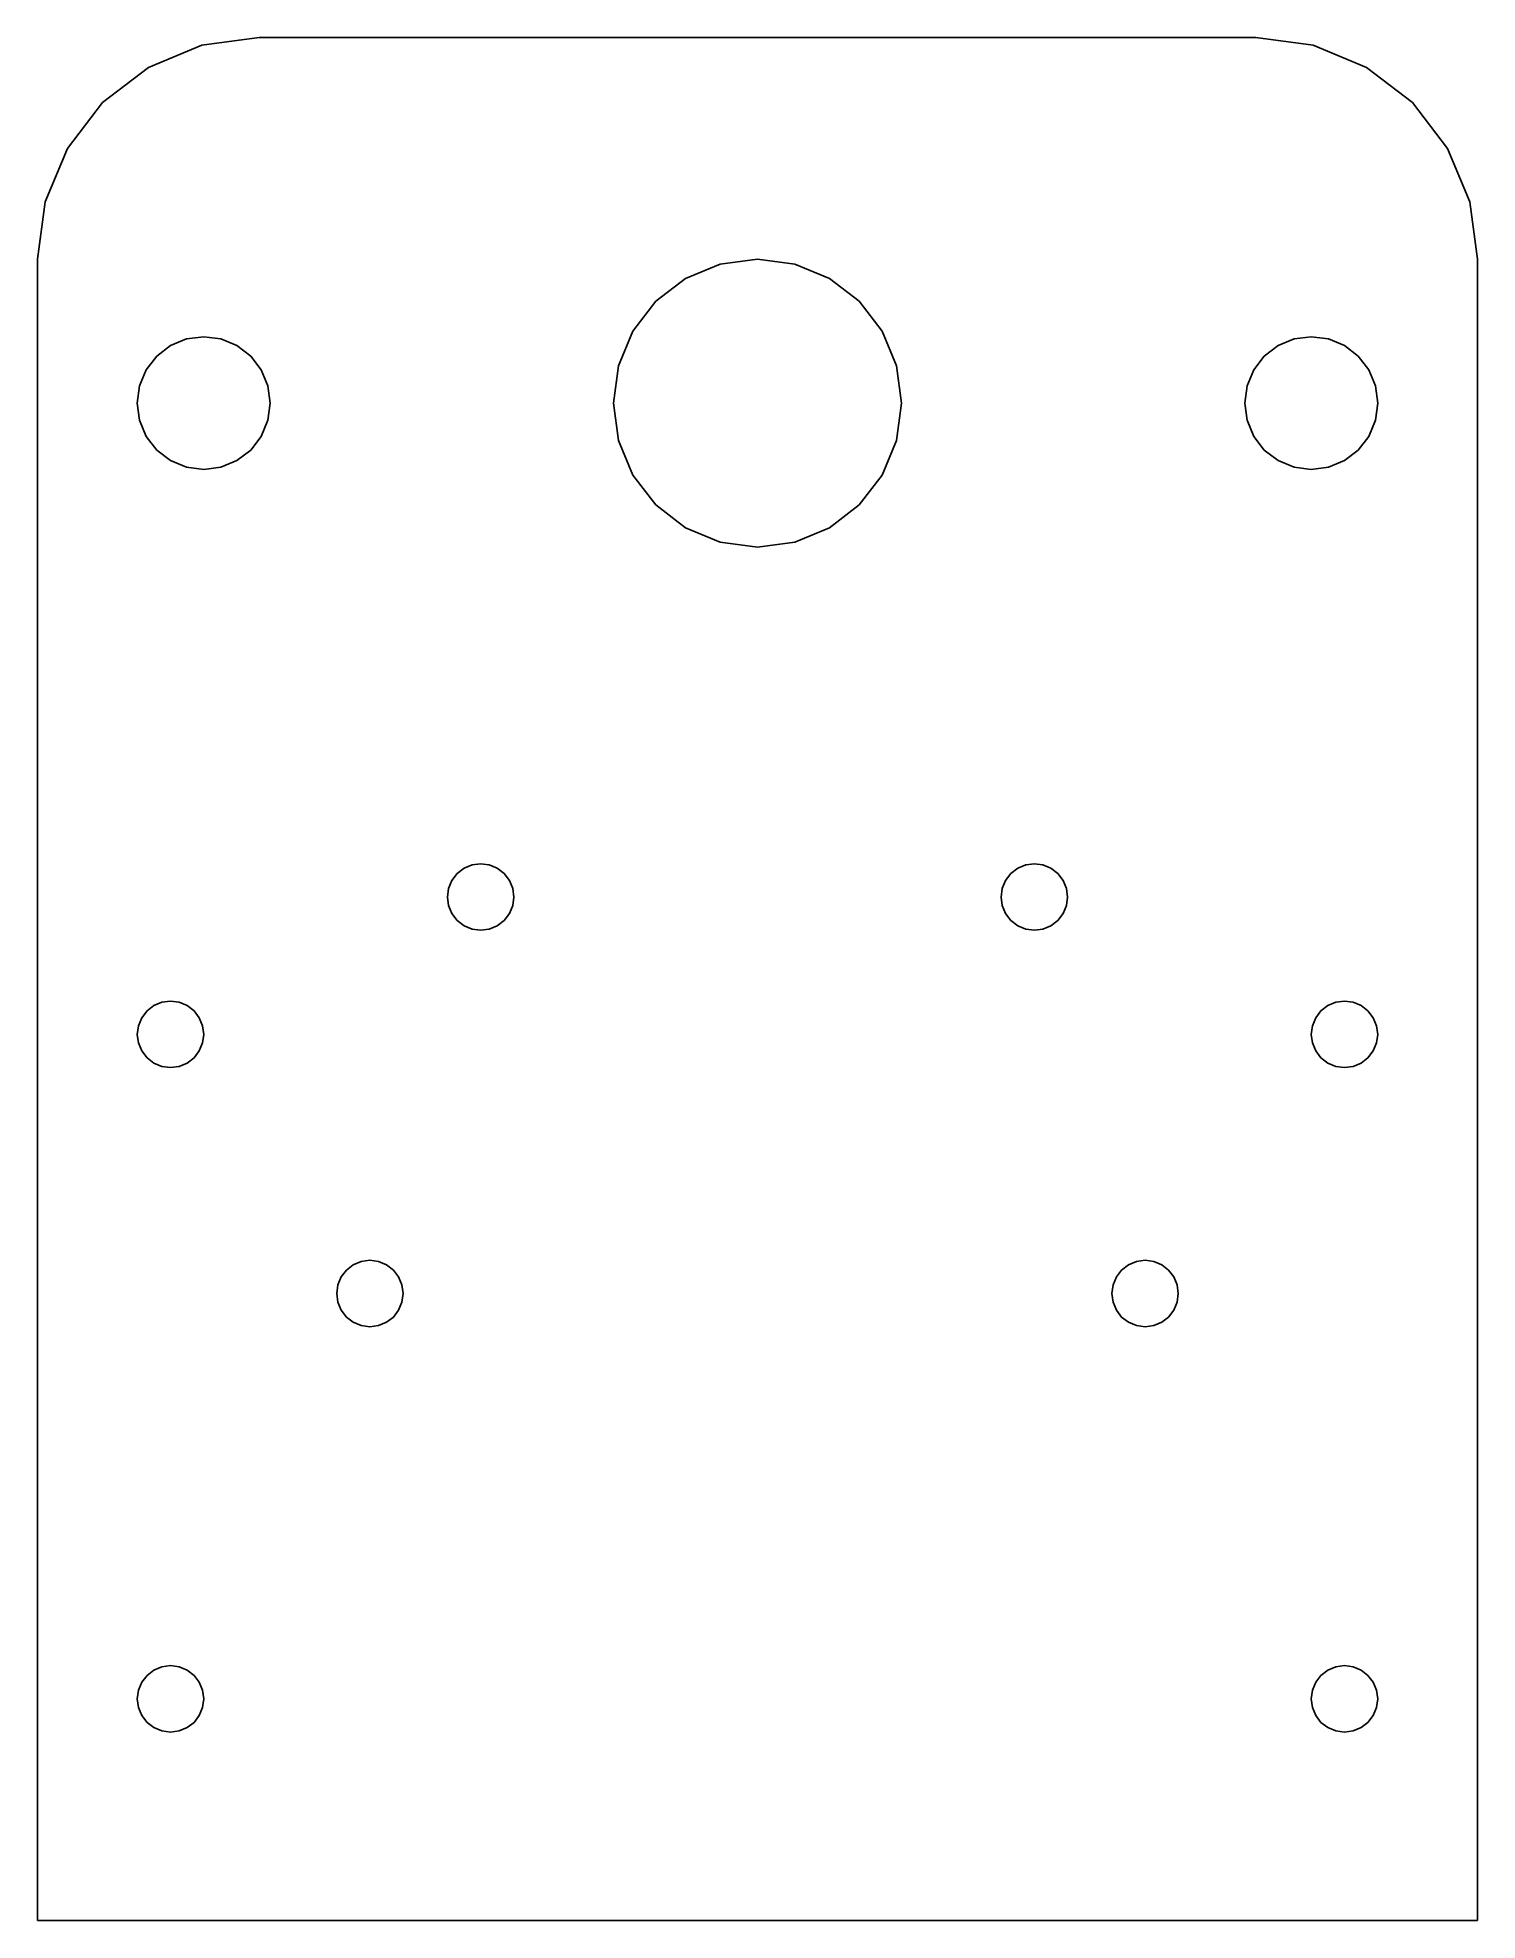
# Model space of a CAD drawing. Extents: x -32.5 to 32.5, y -42.5 to 42.5.
import ezdxf

# ---------------------------------------------------------------- set-up
doc = ezdxf.new("R2010")
doc.units = 0
doc.layers.get('0').update_dxf_attribs({"linetype": 'CONTINUOUS'})

msp = doc.modelspace()

# ---------------------------------------------------------------- linework, layer by layer
for p, q in [((-27.5, 41.16), (-25.088, 42.159)), ((-25.088, 42.159), (-22.5, 42.5)), ((-22.5, 42.5), (22.5, 42.5)), ((25.088, 42.159), (22.5, 42.5)), ((27.5, 41.16), (25.088, 42.159)), ((-29.571, 39.571), (-27.5, 41.16)), ((29.571, 39.571), (27.5, 41.16)), ((-31.16, 37.5), (-29.571, 39.571)), ((31.16, 37.5), (29.571, 39.571)), ((-32.159, 35.088), (-31.16, 37.5)), ((32.159, 35.088), (31.16, 37.5)), ((-32.5, 32.5), (-32.159, 35.088)), ((32.5, 32.5), (32.159, 35.088)), ((-32.5, -42.5), (-32.5, 32.5)), ((-1.682, 32.279), (0, 32.5)), ((0, 32.5), (1.682, 32.279)), ((32.5, 32.5), (32.5, -42.5)), ((-4.596, 30.596), (-3.25, 31.629)), ((-3.25, 31.629), (-1.682, 32.279)), ((1.682, 32.279), (3.25, 31.629)), ((3.25, 31.629), (4.596, 30.596)), ((-5.629, 29.25), (-4.596, 30.596)), ((4.596, 30.596), (5.629, 29.25)), ((-25.776, 28.898), (-25, 29)), ((-25, 29), (-24.224, 28.898)), ((-6.279, 27.682), (-5.629, 29.25)), ((5.629, 29.25), (6.279, 27.682)), ((25, 29), (24.224, 28.898)), ((25.776, 28.898), (25, 29)), ((-27.598, 27.5), (-27.121, 28.121)), ((-27.121, 28.121), (-26.5, 28.598)), ((-26.5, 28.598), (-25.776, 28.898)), ((-24.224, 28.898), (-23.5, 28.598)), ((-23.5, 28.598), (-22.879, 28.121)), ((-22.879, 28.121), (-22.402, 27.5)), ((22.879, 28.121), (22.402, 27.5)), ((23.5, 28.598), (22.879, 28.121)), ((24.224, 28.898), (23.5, 28.598)), ((26.5, 28.598), (25.776, 28.898)), ((27.121, 28.121), (26.5, 28.598)), ((27.598, 27.5), (27.121, 28.121)), ((-27.898, 26.776), (-27.598, 27.5)), ((-22.402, 27.5), (-22.102, 26.776)), ((-6.5, 26), (-6.279, 27.682)), ((6.279, 27.682), (6.5, 26)), ((22.402, 27.5), (22.102, 26.776)), ((27.898, 26.776), (27.598, 27.5)), ((-28, 26), (-27.898, 26.776)), ((-22.102, 26.776), (-22, 26)), ((22.102, 26.776), (22, 26)), ((28, 26), (27.898, 26.776)), ((-27.898, 25.224), (-28, 26)), ((-22, 26), (-22.102, 25.224)), ((-6.279, 24.318), (-6.5, 26)), ((6.5, 26), (6.279, 24.318)), ((22, 26), (22.102, 25.224)), ((27.898, 25.224), (28, 26)), ((-27.598, 24.5), (-27.898, 25.224)), ((-22.102, 25.224), (-22.402, 24.5)), ((22.102, 25.224), (22.402, 24.5)), ((27.598, 24.5), (27.898, 25.224)), ((-27.121, 23.879), (-27.598, 24.5)), ((-26.5, 23.402), (-27.121, 23.879)), ((-22.879, 23.879), (-23.5, 23.402)), ((-22.402, 24.5), (-22.879, 23.879)), ((-5.629, 22.75), (-6.279, 24.318)), ((6.279, 24.318), (5.629, 22.75)), ((22.402, 24.5), (22.879, 23.879)), ((22.879, 23.879), (23.5, 23.402)), ((26.5, 23.402), (27.121, 23.879)), ((27.121, 23.879), (27.598, 24.5)), ((-25.776, 23.102), (-26.5, 23.402)), ((-25, 23), (-25.776, 23.102)), ((-24.224, 23.102), (-25, 23)), ((-23.5, 23.402), (-24.224, 23.102)), ((23.5, 23.402), (24.224, 23.102)), ((24.224, 23.102), (25, 23)), ((25, 23), (25.776, 23.102)), ((25.776, 23.102), (26.5, 23.402)), ((-4.596, 21.404), (-5.629, 22.75)), ((5.629, 22.75), (4.596, 21.404)), ((-3.25, 20.371), (-4.596, 21.404)), ((4.596, 21.404), (3.25, 20.371)), ((-1.682, 19.721), (-3.25, 20.371)), ((0, 19.5), (-1.682, 19.721)), ((1.682, 19.721), (0, 19.5)), ((3.25, 20.371), (1.682, 19.721)), ((-12.888, 5.149), (-13.25, 4.999)), ((-12.5, 5.2), (-12.888, 5.149)), ((-12.112, 5.149), (-12.5, 5.2)), ((-11.75, 4.999), (-12.112, 5.149)), ((12.112, 5.149), (11.75, 4.999)), ((12.5, 5.2), (12.112, 5.149)), ((12.888, 5.149), (12.5, 5.2)), ((13.25, 4.999), (12.888, 5.149)), ((-13.799, 4.45), (-13.949, 4.088)), ((-13.561, 4.761), (-13.799, 4.45)), ((-13.25, 4.999), (-13.561, 4.761)), ((-11.439, 4.761), (-11.75, 4.999)), ((-11.201, 4.45), (-11.439, 4.761)), ((-11.051, 4.088), (-11.201, 4.45)), ((11.201, 4.45), (11.051, 4.088)), ((11.439, 4.761), (11.201, 4.45)), ((11.75, 4.999), (11.439, 4.761)), ((13.561, 4.761), (13.25, 4.999)), ((13.799, 4.45), (13.561, 4.761)), ((13.949, 4.088), (13.799, 4.45)), ((-13.949, 4.088), (-14, 3.7)), ((-14, 3.7), (-13.949, 3.312)), ((-11, 3.7), (-11.051, 4.088)), ((-11.051, 3.312), (-11, 3.7)), ((11.051, 4.088), (11, 3.7)), ((11, 3.7), (11.051, 3.312)), ((14, 3.7), (13.949, 4.088)), ((13.949, 3.312), (14, 3.7)), ((-13.949, 3.312), (-13.799, 2.95)), ((-13.799, 2.95), (-13.561, 2.639)), ((-13.561, 2.639), (-13.25, 2.401)), ((-11.75, 2.401), (-11.439, 2.639)), ((-11.439, 2.639), (-11.201, 2.95)), ((-11.201, 2.95), (-11.051, 3.312)), ((11.051, 3.312), (11.201, 2.95)), ((11.201, 2.95), (11.439, 2.639)), ((11.439, 2.639), (11.75, 2.401)), ((13.25, 2.401), (13.561, 2.639)), ((13.561, 2.639), (13.799, 2.95)), ((13.799, 2.95), (13.949, 3.312)), ((-13.25, 2.401), (-12.888, 2.251)), ((-12.888, 2.251), (-12.5, 2.2)), ((-12.5, 2.2), (-12.112, 2.251)), ((-12.112, 2.251), (-11.75, 2.401)), ((11.75, 2.401), (12.112, 2.251)), ((12.112, 2.251), (12.5, 2.2)), ((12.5, 2.2), (12.888, 2.251)), ((12.888, 2.251), (13.25, 2.401)), ((-27.799, -1.75), (-27.561, -1.439)), ((-27.561, -1.439), (-27.25, -1.201)), ((-27.25, -1.201), (-26.888, -1.051)), ((-26.888, -1.051), (-26.5, -1)), ((-26.5, -1), (-26.112, -1.051)), ((-26.112, -1.051), (-25.75, -1.201)), ((-25.75, -1.201), (-25.439, -1.439)), ((-25.439, -1.439), (-25.201, -1.75)), ((25.201, -1.75), (25.439, -1.439)), ((25.439, -1.439), (25.75, -1.201)), ((25.75, -1.201), (26.112, -1.051)), ((26.112, -1.051), (26.5, -1)), ((26.5, -1), (26.888, -1.051)), ((26.888, -1.051), (27.25, -1.201)), ((27.25, -1.201), (27.561, -1.439)), ((27.561, -1.439), (27.799, -1.75)), ((-28, -2.5), (-27.949, -2.112)), ((-27.949, -2.888), (-28, -2.5)), ((-27.949, -2.112), (-27.799, -1.75)), ((-25.201, -1.75), (-25.051, -2.112)), ((-25.051, -2.112), (-25, -2.5)), ((-25, -2.5), (-25.051, -2.888)), ((25, -2.5), (25.051, -2.112)), ((25.051, -2.888), (25, -2.5)), ((25.051, -2.112), (25.201, -1.75)), ((27.799, -1.75), (27.949, -2.112)), ((27.949, -2.112), (28, -2.5)), ((28, -2.5), (27.949, -2.888)), ((-27.799, -3.25), (-27.949, -2.888)), ((-27.561, -3.561), (-27.799, -3.25)), ((-25.201, -3.25), (-25.439, -3.561)), ((-25.051, -2.888), (-25.201, -3.25)), ((25.201, -3.25), (25.051, -2.888)), ((25.439, -3.561), (25.201, -3.25)), ((27.799, -3.25), (27.561, -3.561)), ((27.949, -2.888), (27.799, -3.25)), ((-27.25, -3.799), (-27.561, -3.561)), ((-26.888, -3.949), (-27.25, -3.799)), ((-26.5, -4), (-26.888, -3.949)), ((-26.112, -3.949), (-26.5, -4)), ((-25.75, -3.799), (-26.112, -3.949)), ((-25.439, -3.561), (-25.75, -3.799)), ((25.75, -3.799), (25.439, -3.561)), ((26.112, -3.949), (25.75, -3.799)), ((26.5, -4), (26.112, -3.949)), ((26.888, -3.949), (26.5, -4)), ((27.25, -3.799), (26.888, -3.949)), ((27.561, -3.561), (27.25, -3.799)), ((-17.888, -12.751), (-17.5, -12.7)), ((-17.5, -12.7), (-17.112, -12.751)), ((17.5, -12.7), (17.112, -12.751)), ((17.888, -12.751), (17.5, -12.7)), ((-18.949, -13.812), (-18.799, -13.45)), ((-18.799, -13.45), (-18.561, -13.139)), ((-18.561, -13.139), (-18.25, -12.901)), ((-18.25, -12.901), (-17.888, -12.751)), ((-17.112, -12.751), (-16.75, -12.901)), ((-16.75, -12.901), (-16.439, -13.139)), ((-16.439, -13.139), (-16.201, -13.45)), ((-16.201, -13.45), (-16.051, -13.812)), ((16.201, -13.45), (16.051, -13.812)), ((16.439, -13.139), (16.201, -13.45)), ((16.75, -12.901), (16.439, -13.139)), ((17.112, -12.751), (16.75, -12.901)), ((18.25, -12.901), (17.888, -12.751)), ((18.561, -13.139), (18.25, -12.901)), ((18.799, -13.45), (18.561, -13.139)), ((18.949, -13.812), (18.799, -13.45)), ((-19, -14.2), (-18.949, -13.812)), ((-18.949, -14.588), (-19, -14.2)), ((-16.051, -13.812), (-16, -14.2)), ((-16, -14.2), (-16.051, -14.588)), ((16.051, -13.812), (16, -14.2)), ((16, -14.2), (16.051, -14.588)), ((19, -14.2), (18.949, -13.812)), ((18.949, -14.588), (19, -14.2)), ((-18.799, -14.95), (-18.949, -14.588)), ((-18.561, -15.261), (-18.799, -14.95)), ((-18.25, -15.499), (-18.561, -15.261)), ((-16.439, -15.261), (-16.75, -15.499)), ((-16.201, -14.95), (-16.439, -15.261)), ((-16.051, -14.588), (-16.201, -14.95)), ((16.051, -14.588), (16.201, -14.95)), ((16.201, -14.95), (16.439, -15.261)), ((16.439, -15.261), (16.75, -15.499)), ((18.25, -15.499), (18.561, -15.261)), ((18.561, -15.261), (18.799, -14.95)), ((18.799, -14.95), (18.949, -14.588)), ((-17.888, -15.649), (-18.25, -15.499)), ((-17.5, -15.7), (-17.888, -15.649)), ((-17.112, -15.649), (-17.5, -15.7)), ((-16.75, -15.499), (-17.112, -15.649)), ((16.75, -15.499), (17.112, -15.649)), ((17.112, -15.649), (17.5, -15.7)), ((17.5, -15.7), (17.888, -15.649)), ((17.888, -15.649), (18.25, -15.499)), ((-27.799, -31.75), (-27.561, -31.439)), ((-27.561, -31.439), (-27.25, -31.201)), ((-27.25, -31.201), (-26.888, -31.051)), ((-26.888, -31.051), (-26.5, -31)), ((-26.5, -31), (-26.112, -31.051)), ((-26.112, -31.051), (-25.75, -31.201)), ((-25.75, -31.201), (-25.439, -31.439)), ((-25.439, -31.439), (-25.201, -31.75)), ((25.201, -31.75), (25.439, -31.439)), ((25.439, -31.439), (25.75, -31.201)), ((25.75, -31.201), (26.112, -31.051)), ((26.112, -31.051), (26.5, -31)), ((26.5, -31), (26.888, -31.051)), ((26.888, -31.051), (27.25, -31.201)), ((27.25, -31.201), (27.561, -31.439)), ((27.561, -31.439), (27.799, -31.75)), ((-28, -32.5), (-27.949, -32.112)), ((-27.949, -32.112), (-27.799, -31.75)), ((-25.201, -31.75), (-25.051, -32.112)), ((-25.051, -32.112), (-25, -32.5)), ((25, -32.5), (25.051, -32.112)), ((25.051, -32.112), (25.201, -31.75)), ((27.799, -31.75), (27.949, -32.112)), ((27.949, -32.112), (28, -32.5)), ((-27.949, -32.888), (-28, -32.5)), ((-27.799, -33.25), (-27.949, -32.888)), ((-25.051, -32.888), (-25.201, -33.25)), ((-25, -32.5), (-25.051, -32.888)), ((25.051, -32.888), (25, -32.5)), ((25.201, -33.25), (25.051, -32.888)), ((27.949, -32.888), (27.799, -33.25)), ((28, -32.5), (27.949, -32.888)), ((-27.561, -33.561), (-27.799, -33.25)), ((-27.25, -33.799), (-27.561, -33.561)), ((-26.888, -33.949), (-27.25, -33.799)), ((-26.5, -34), (-26.888, -33.949)), ((-26.112, -33.949), (-26.5, -34)), ((-25.75, -33.799), (-26.112, -33.949)), ((-25.439, -33.561), (-25.75, -33.799)), ((-25.201, -33.25), (-25.439, -33.561)), ((25.439, -33.561), (25.201, -33.25)), ((25.75, -33.799), (25.439, -33.561)), ((26.112, -33.949), (25.75, -33.799)), ((26.5, -34), (26.112, -33.949)), ((26.888, -33.949), (26.5, -34)), ((27.25, -33.799), (26.888, -33.949)), ((27.561, -33.561), (27.25, -33.799)), ((27.799, -33.25), (27.561, -33.561)), ((32.5, -42.5), (-32.5, -42.5))]:
    msp.add_line(p, q)

doc.saveas('drawing.dxf')
